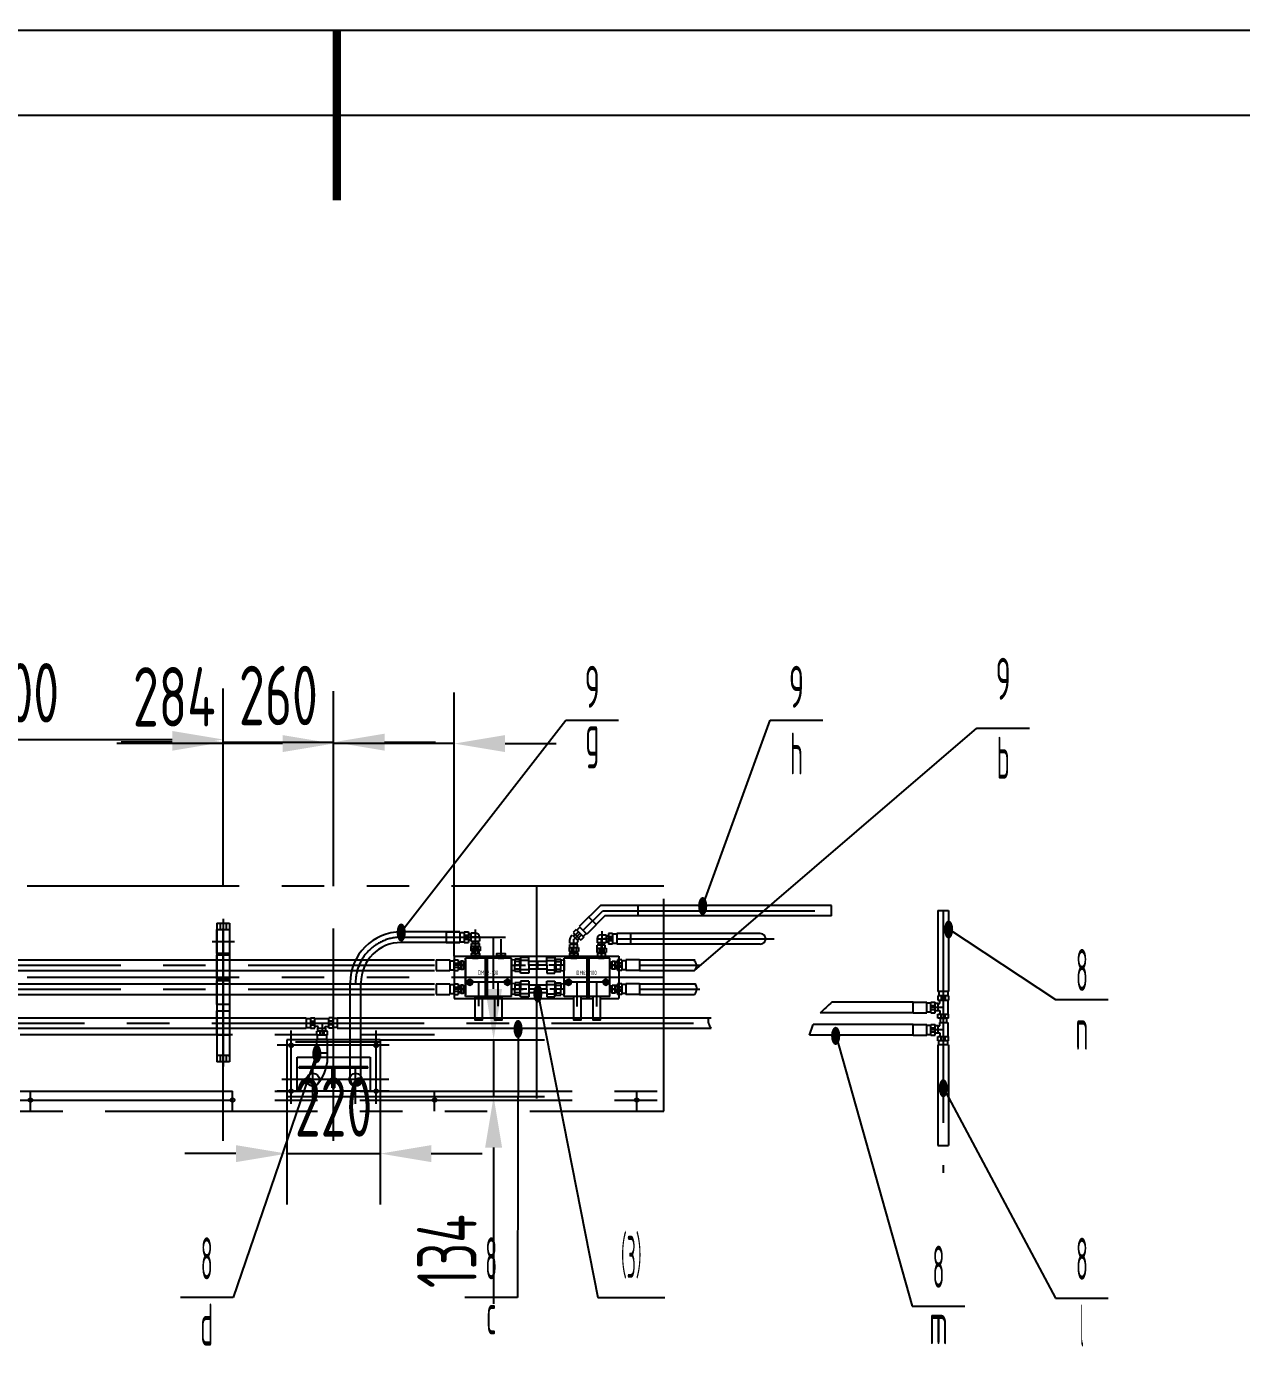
# Model space of a CAD drawing. Header units: millimetres. Extents: x -10 to 16810, y -10 to 11890.
# Drawn here: x 7669 to 10531, y 8780 to 11890 of the extents above; entities that cross this region are included whole.
import ezdxf
from ezdxf.enums import TextEntityAlignment as Align

# ---------------------------------------------------------------- set-up
doc = ezdxf.new("R2010")
doc.units = ezdxf.units.MM
doc.header["$LTSCALE"] = 400
for name, pattern in [('F', [0.75, 0.5, -0.25]), ('G', [2, 1.25, -0.25, 0.25, -0.25]), ('K', [2.5, 1.25, -0.25, 0.25, -0.25, 0.25, -0.25])]:
    doc.linetypes.add(name, pattern=pattern)
for name, color, linetype in [('01', 7, 'Continuous'), ('02', 1, 'Continuous'), ('04', 2, 'F'), ('05', 4, 'G'), ('07', 6, 'K'), ('08', 1, 'Continuous'), ('11', 3, 'Continuous')]:
    doc.layers.add(name, color=color, linetype=linetype)
doc.styles.get("Standard").update_dxf_attribs({"font": 'isocp', "width": 0.707, "bigfont": 'intecad.shx'})
doc.dimstyles.new('INTE', dxfattribs={"dimscale": 40, "dimtxt": 3.5, "dimasz": 3, "dimexe": 3, "dimexo": 0, "dimgap": 1, "dimtad": 1, "dimdsep": 46, "dimtxsty": 'Standard', "dimcen": 0, "dimclrd": 1, "dimclre": 1, "dimclrt": 3, "dimaunit": 1, "dimazin": 0, "dimtfac": 1, "dimtmove": 0, "dimatfit": 0, "dimfxl": 1, "dimarcsym": 0})
doc.dimstyles.new('副本INTE', dxfattribs={"dimscale": 40, "dimtxt": 3.5, "dimasz": 3, "dimexe": 3, "dimexo": 0, "dimgap": 1, "dimtad": 1, "dimdec": 3, "dimdsep": 46, "dimtxsty": 'Standard', "dimcen": 0, "dimclrd": 1, "dimclre": 1, "dimclrt": 3, "dimaunit": 1, "dimadec": 0, "dimazin": 0, "dimtfac": 1, "dimtdec": 3, "dimtmove": 0, "dimatfit": 3, "dimfxl": 1, "dimarcsym": 0})

# ---------------------------------------------------------------- blocks, each defined once
blk = doc.blocks.new('*U27')
at = {"layer": '01'}
for p, q in [((0, 7.1), (-6.5, 3.4)), ((-6.5, 3.4), (-6.5, 0)), ((-6.5, -3.4), (-6.5, 0)), ((6.5, 3.4), (0, 7.1)), ((6.5, 0), (6.5, 3.4)), ((6.5, 0), (6.5, -3.4)), ((0, -7.1), (-6.5, -3.4)), ((6.5, -3.4), (0, -7.1))]:
    blk.add_line(p, q, dxfattribs=at)
at = {"layer": '05'}
for p, q in [((-8.2, 0), (9, 0)), ((0, 8.7), (0, -8.3))]:
    blk.add_line(p, q, dxfattribs=at)
blk = doc.blocks.new('*U28')
at = {"layer": '01'}
for p, q in [((0, 7.1), (-6.5, 3.4)), ((-6.5, 3.4), (-6.5, 0)), ((-6.5, -3.4), (-6.5, 0)), ((6.5, 3.4), (0, 7.1)), ((6.5, 0), (6.5, 3.4)), ((6.5, 0), (6.5, -3.4)), ((0, -7.1), (-6.5, -3.4)), ((6.5, -3.4), (0, -7.1))]:
    blk.add_line(p, q, dxfattribs=at)
at = {"layer": '05'}
for p, q in [((-8.2, 0), (9, 0)), ((0, 8.7), (0, -8.3))]:
    blk.add_line(p, q, dxfattribs=at)
blk = doc.blocks.new('*D64')
at = {"layer": '08', "color": 1, "lineweight": -2}
for p, q in [((7132.4, 9935.4), (7132.4, 10330)), ((8132.4, 9935.4), (8132.4, 10330)), ((7252.4, 10210), (8012.4, 10210))]:
    blk.add_line(p, q, dxfattribs=at)
at = {"layer": '08', "color": 1}
for points in [[(7252.4, 10230), (7252.4, 10190), (7132.4, 10210)], [(8012.4, 10230), (8012.4, 10190), (8132.4, 10210)]]:
    blk.add_solid(points, dxfattribs=at)
at = {"layer": 'Defpoints', "color": 0}
for p in [(8132.4, 10210), (7132.4, 9935.4), (8132.4, 9935.4)]:
    blk.add_point(p, dxfattribs=at)
at = {"layer": '08', "color": 3, "insert": (7632.4, 10320), "char_height": 140, "attachment_point": 5}
blk.add_mtext('1000', dxfattribs=at)
blk = doc.blocks.new('*D65')
at = {"layer": '08', "color": 1, "lineweight": -2}
for p, q in [((8132.4, 9935.4), (8132.4, 10323.6)), ((8392.4, 9935.4), (8392.4, 10323.6)), ((8012.4, 10203.6), (7892.4, 10203.6)), ((8132.4, 10203.6), (8392.4, 10203.6)), ((8512.4, 10203.6), (8632.4, 10203.6))]:
    blk.add_line(p, q, dxfattribs=at)
at = {"layer": '08', "color": 1}
for points in [[(8012.4, 10223.6), (8012.4, 10183.6), (8132.4, 10203.6)], [(8512.4, 10223.6), (8512.4, 10183.6), (8392.4, 10203.6)]]:
    blk.add_solid(points, dxfattribs=at)
at = {"layer": 'Defpoints', "color": 0}
for p in [(8392.4, 10203.6), (8132.4, 9935.4), (8392.4, 9935.4)]:
    blk.add_point(p, dxfattribs=at)
at = {"layer": '08', "color": 3, "insert": (8262.4, 10313.6), "char_height": 140, "attachment_point": 5}
blk.add_mtext('260', dxfattribs=at)
blk = doc.blocks.new('*D69')
at = {"layer": '08', "color": 1, "lineweight": -2}
for p, q in [((8282.4, 9368.4), (8282.4, 9114.2)), ((8502.4, 9368.4), (8502.4, 9114.2)), ((8162.4, 9234.2), (8042.4, 9234.2)), ((8282.4, 9234.2), (8502.4, 9234.2)), ((8622.4, 9234.2), (8742.4, 9234.2))]:
    blk.add_line(p, q, dxfattribs=at)
at = {"layer": '08', "color": 1}
for points in [[(8162.4, 9254.2), (8162.4, 9214.2), (8282.4, 9234.2)], [(8622.4, 9254.2), (8622.4, 9214.2), (8502.4, 9234.2)]]:
    blk.add_solid(points, dxfattribs=at)
at = {"layer": 'Defpoints', "color": 0}
for p in [(8282.4, 9368.4), (8502.4, 9368.4), (8502.4, 9234.2)]:
    blk.add_point(p, dxfattribs=at)
at = {"layer": '08', "color": 3, "insert": (8392.4, 9344.2), "char_height": 140, "attachment_point": 5}
blk.add_mtext('220', dxfattribs=at)
blk = doc.blocks.new('*D70')
at = {"layer": '08', "color": 1, "lineweight": -2}
for p, q in [((8769.3, 9622.4), (8769.3, 9742.4)), ((8502.4, 9502.4), (8889.3, 9502.4)), ((8769.3, 9502.4), (8769.3, 9368.4)), ((8502.4, 9368.4), (8889.3, 9368.4)), ((8769.3, 9248.4), (8769.3, 8880.1))]:
    blk.add_line(p, q, dxfattribs=at)
at = {"layer": '08', "color": 1}
for points in [[(8749.3, 9622.4), (8789.3, 9622.4), (8769.3, 9502.4)], [(8749.3, 9248.4), (8789.3, 9248.4), (8769.3, 9368.4)]]:
    blk.add_solid(points, dxfattribs=at)
at = {"layer": 'Defpoints', "color": 0}
for p in [(8502.4, 9502.4), (8769.3, 9502.4), (8502.4, 9368.4)]:
    blk.add_point(p, dxfattribs=at)
at = {"layer": '08', "color": 3, "insert": (8659.3, 9004.2), "char_height": 140, "attachment_point": 5, "rotation": 90}
blk.add_mtext('134', dxfattribs=at)
blk = doc.blocks.new('*D72')
at = {"layer": '08', "color": 1, "lineweight": -2}
for p, q in [((8392.4, 9935.4), (8392.4, 10320.3)), ((8676.4, 9699.4), (8676.4, 10320.3)), ((8272.4, 10200.3), (7881.8, 10200.3)), ((8676.4, 10200.3), (8392.4, 10200.3)), ((8796.4, 10200.3), (8916.4, 10200.3))]:
    blk.add_line(p, q, dxfattribs=at)
at = {"layer": '08', "color": 1}
for points in [[(8272.4, 10220.3), (8272.4, 10180.3), (8392.4, 10200.3)], [(8796.4, 10220.3), (8796.4, 10180.3), (8676.4, 10200.3)]]:
    blk.add_solid(points, dxfattribs=at)
at = {"layer": 'Defpoints', "color": 0}
for p in [(8392.4, 10200.3), (8392.4, 9935.4), (8676.4, 9699.4)]:
    blk.add_point(p, dxfattribs=at)
at = {"layer": '08', "color": 3, "insert": (8017.1, 10310.4), "char_height": 140, "attachment_point": 5}
blk.add_mtext('284', dxfattribs=at)
blk = doc.blocks.new('*U80')
at = {"layer": '01', "const_width": 0.5}
blk.add_lwpolyline([(210, 297), (210, 287)], dxfattribs=at)
at = {"layer": '01'}
blk.add_lwpolyline([(415, 292), (25, 292)], dxfattribs=at)
at = {"layer": '02'}
blk.add_lwpolyline([(420, 297), (0, 297)], dxfattribs=at)

msp = doc.modelspace()

# ---------------------------------------------------------------- linework, layer by layer
for p, q in [((8718.4066, 9716.0299), (8718.4066, 9705.9875)), ((8734.4066, 9716.0299), (8718.4066, 9716.0299)), ((8731.8051, 9718.4379), (8721.0081, 9718.4379)), ((8729.8658, 9721.0114), (8722.9474, 9721.0114)), ((8726.4066, 9703.1584), (8726.4066, 9716.7834)), ((8734.4066, 9716.0299), (8734.4066, 9705.9875)), ((8786.7586, 9703.1584), (8786.7586, 9716.7834)), ((8950.2003, 9710.1104), (8950.2003, 9705.6875)), ((8958.2003, 9702.8584), (8958.2003, 9716.4834)), ((8966.2003, 9710.1104), (8966.2003, 9705.6875)), ((9015.1376, 9708.4373), (9015.1376, 9705.6875)), ((9023.1376, 9702.8584), (9023.1376, 9716.4834)), ((9031.1376, 9708.4373), (9031.1376, 9705.6875)), ((8685.8234, 9685.9584), (8692.0678, 9685.9584)), ((8873.3968, 9668.9584), (8873.3968, 9686.9584)), ((9060.9702, 9685.9584), (9054.7258, 9685.9584)), ((8685.8234, 9669.9584), (8692.0678, 9669.9584)), ((9060.9702, 9669.9584), (9054.7258, 9669.9584)), ((8685.8234, 9629.9584), (8692.0678, 9629.9584)), ((8685.8234, 9613.9584), (8692.0678, 9613.9584)), ((8873.3968, 9612.9584), (8873.3968, 9630.9584)), ((9060.9702, 9629.9584), (9054.7258, 9629.9584)), ((9060.9702, 9613.9584), (9054.7258, 9613.9584))]:
    msp.add_line(p, q)
for points in [[(8716.9066, 9699.7609), (8716.9066, 9705.9875), (8735.9066, 9705.9875), (8735.9066, 9699.7609)], [(8777.2586, 9699.7609), (8777.2586, 9705.9875), (8796.2586, 9705.9875), (8796.2586, 9699.7609)], [(8948.7003, 9699.4609), (8948.7003, 9705.6875), (8967.7003, 9705.6875), (8967.7003, 9699.4609)], [(9032.6376, 9699.4609), (9032.6376, 9705.6875), (9013.6376, 9705.6875), (9013.6376, 9699.4609)], [(8698.2943, 9687.4584), (8692.0678, 9687.4584), (8692.0678, 9668.4584), (8698.2943, 9668.4584)], [(8698.2943, 9687.4584), (8692.0678, 9687.4584), (8692.0678, 9668.4584), (8698.2943, 9668.4584)], [(9048.4993, 9687.4584), (9054.7258, 9687.4584), (9054.7258, 9668.4584), (9048.4993, 9668.4584)], [(9048.4993, 9687.4584), (9054.7258, 9687.4584), (9054.7258, 9668.4584), (9048.4993, 9668.4584)], [(8698.2943, 9631.4584), (8692.0678, 9631.4584), (8692.0678, 9612.4584), (8698.2943, 9612.4584)], [(8698.2943, 9631.4584), (8692.0678, 9631.4584), (8692.0678, 9612.4584), (8698.2943, 9612.4584)], [(9048.4993, 9631.4584), (9054.7258, 9631.4584), (9054.7258, 9612.4584), (9048.4993, 9612.4584)], [(9048.4993, 9631.4584), (9054.7258, 9631.4584), (9054.7258, 9612.4584), (9048.4993, 9612.4584)]]:
    msp.add_lwpolyline(points, close=True)
at = {"layer": '01'}
for p, q in [((9021.0083, 9819.0961), (8970.9282, 9769.016)), ((9564.8042, 9819.0961), (9021.0083, 9819.0961)), ((9109.4309, 9794.0961), (9109.4309, 9819.0961)), ((9815.9459, 9806.7466), (9815.9459, 9616.0075)), ((9840.9459, 9806.7466), (9840.9459, 9616.0075)), ((8972.2057, 9767.7385), (8965.1347, 9760.6674)), ((9031.3636, 9794.0961), (8988.6058, 9751.3384)), ((8993.5556, 9791.6434), (9011.2333, 9773.9658)), ((9564.8042, 9794.0961), (9031.3636, 9794.0961)), ((8689.8668, 9756.6779), (8551.6759, 9756.6779)), ((8657.8668, 9756.6779), (8689.8668, 9756.6779)), ((8657.8668, 9756.6779), (8657.8668, 9731.6779)), ((8689.8668, 9754.8711), (8699.8668, 9754.8711)), ((8699.8668, 9756.6779), (8709.8668, 9756.6779)), ((8699.8668, 9748.8836), (8709.8668, 9748.8836)), ((8699.8668, 9739.4721), (8709.8668, 9739.4721)), ((8715.4066, 9751.1779), (8709.8668, 9751.1779)), ((8715.4066, 9751.1779), (8709.8668, 9751.1779)), ((8715.4066, 9737.1779), (8709.8668, 9737.1779)), ((8715.4066, 9737.1779), (8709.8668, 9737.1779)), ((8715.4066, 9753.8019), (8715.4066, 9734.5539)), ((8726.4066, 9753.8019), (8715.4066, 9753.8019)), ((8726.4066, 9694.6584), (8726.4066, 9739.6974)), ((8736.0307, 9744.1779), (8736.0307, 9734.5539)), ((8786.7586, 9694.6584), (8786.7586, 9739.6974)), ((8948.5762, 9730.3305), (8948.5762, 9738.6104)), ((8951.395, 9745.4156), (8954.9306, 9748.9512)), ((8954.9306, 9748.9512), (8968.541, 9735.3408)), ((8963.8571, 9761.945), (8956.786, 9754.8739)), ((8956.786, 9747.0957), (8960.6751, 9750.9848)), ((8956.786, 9747.0957), (8960.6751, 9750.9848)), ((8973.0495, 9753.4597), (8958.2003, 9738.6104)), ((8958.2003, 9694.3584), (8958.2003, 9739.3974)), ((8969.3685, 9756.4336), (8962.2974, 9749.3625)), ((8966.6855, 9737.1962), (8970.5746, 9741.0853)), ((8966.6855, 9737.1962), (8970.5746, 9741.0853)), ((8976.0234, 9749.7786), (8968.9524, 9742.7076)), ((8981.5348, 9744.2673), (8974.4637, 9737.1962)), ((8987.3283, 9752.6159), (8980.2572, 9745.5448)), ((9013.5135, 9740.2373), (9013.5135, 9730.6133)), ((9023.1376, 9749.8613), (9034.1376, 9749.8613)), ((9023.1376, 9694.3584), (9023.1376, 9739.3974)), ((9034.1376, 9749.8613), (9034.1376, 9730.6133)), ((9034.1376, 9747.2373), (9039.6376, 9747.2373)), ((9034.1376, 9747.2373), (9039.6376, 9747.2373)), ((9049.6376, 9752.7373), (9039.6376, 9752.7373)), ((9049.6376, 9744.9431), (9039.6376, 9744.9431)), ((9059.6376, 9750.9305), (9049.6376, 9750.9305)), ((9397.3369, 9752.7373), (9059.6376, 9752.7373)), ((9091.6376, 9752.7373), (9091.6376, 9727.7373)), ((8689.8668, 9731.6779), (8551.6759, 9731.6779)), ((8657.8668, 9731.6779), (8689.8668, 9731.6779)), ((8689.8668, 9733.4846), (8699.8668, 9733.4846)), ((8699.8668, 9731.6779), (8709.8668, 9731.6779)), ((8715.4066, 9734.5539), (8736.0307, 9734.5539)), ((8717.3684, 9722.3779), (8717.3684, 9728.9063)), ((8717.3684, 9728.9063), (8736.0307, 9728.9063)), ((8719.6014, 9734.5539), (8719.6014, 9728.9063)), ((8721.0081, 9718.4379), (8722.9474, 9721.0114)), ((8726.4066, 9705.9875), (8726.4066, 9699.7609)), ((8731.8051, 9718.4379), (8729.8658, 9721.0114)), ((8733.2118, 9734.5539), (8733.2118, 9728.9063)), ((8736.0307, 9722.3779), (8736.0307, 9728.9063)), ((8786.7586, 9705.9875), (8786.7586, 9699.7609)), ((8948.5762, 9730.3305), (8966.0169, 9730.3305)), ((8967.2385, 9726.6389), (8948.5762, 9726.6389)), ((8948.5762, 9720.1104), (8948.5762, 9726.6389)), ((8951.395, 9730.3305), (8951.395, 9726.6389)), ((8951.395, 9729.2221), (8965.0055, 9729.2221)), ((8958.2003, 9705.6875), (8958.2003, 9699.4609)), ((8965.0055, 9730.3305), (8965.0055, 9726.6389)), ((8966.0169, 9730.3305), (8966.0169, 9730.7456)), ((8967.2385, 9720.1104), (8967.2385, 9726.6389)), ((8967.4814, 9734.2811), (8968.541, 9735.3408)), ((9034.1376, 9730.6133), (9013.5135, 9730.6133)), ((9032.1758, 9724.9657), (9013.5135, 9724.9657)), ((9013.5135, 9718.4373), (9013.5135, 9724.9657)), ((9016.3323, 9730.6133), (9016.3323, 9724.9657)), ((9023.1376, 9705.6875), (9023.1376, 9699.4609)), ((9029.9428, 9730.6133), (9029.9428, 9724.9657)), ((9032.1758, 9718.4373), (9032.1758, 9724.9657)), ((9034.1376, 9733.2373), (9039.6376, 9733.2373)), ((9034.1376, 9733.2373), (9039.6376, 9733.2373)), ((9049.6376, 9735.5315), (9039.6376, 9735.5315)), ((9049.6376, 9727.7373), (9039.6376, 9727.7373)), ((9059.6376, 9729.544), (9049.6376, 9729.544)), ((9397.3369, 9727.7373), (9059.6376, 9727.7373)), ((3390.9702, 9690.4584), (8630.3968, 9690.4584)), ((8633.8234, 9690.4584), (8665.8234, 9690.4584)), ((8633.8234, 9690.4584), (8633.8234, 9665.4584)), ((8665.8234, 9688.6517), (8675.8234, 9688.6517)), ((8675.8234, 9690.4584), (8685.8234, 9690.4584)), ((8675.8234, 9682.6642), (8685.8234, 9682.6642)), ((8676.3968, 9699.3584), (9064.3968, 9699.3584)), ((8676.3968, 9699.3584), (8676.3968, 9599.3584)), ((8692.0678, 9677.9584), (8698.2943, 9677.9584)), ((8692.0678, 9677.9584), (8698.2943, 9677.9584)), ((8698.2943, 9685.455), (8703.3968, 9684.6957)), ((8698.2943, 9685.455), (8703.3968, 9684.6957)), ((8811.3968, 9694.6584), (8703.3968, 9694.6584)), ((8703.3968, 9604.6584), (8703.3968, 9694.6584)), ((8703.3968, 9608.4584), (8703.3968, 9691.4584)), ((8703.3968, 9691.4584), (8703.3968, 9608.4584)), ((8703.3968, 9684.6957), (8703.3968, 9671.2212)), ((8703.3968, 9684.6957), (8703.3968, 9671.2212)), ((8718.9101, 9699.7609), (8719.6694, 9694.6584)), ((8719.6694, 9694.6584), (8733.1439, 9694.6584)), ((8733.9032, 9699.7609), (8733.1439, 9694.6584)), ((8779.262, 9699.7609), (8780.0213, 9694.6584)), ((8780.0213, 9694.6584), (8793.4958, 9694.6584)), ((8794.2551, 9699.7609), (8793.4958, 9694.6584)), ((8811.3968, 9604.6584), (8811.3968, 9694.6584)), ((8811.3968, 9691.1584), (8811.3968, 9608.1584)), ((8819.3968, 9690.9148), (8811.3968, 9690.1242)), ((8811.3968, 9690.1242), (8811.3968, 9665.7927)), ((8811.3968, 9678.2584), (8844.3873, 9678.2584)), ((8811.3968, 9677.9584), (8839.7286, 9677.9584)), ((8830.8198, 9692.7384), (8819.3968, 9692.7384)), ((8819.3968, 9692.7384), (8819.3968, 9677.9584)), ((8830.8198, 9686.9584), (8819.3968, 9686.9584)), ((8819.3968, 9663.1784), (8819.3968, 9677.9584)), ((8830.8198, 9677.9584), (8830.8198, 9692.7384)), ((8830.8198, 9691.4008), (8832.9191, 9691.4008)), ((8830.8198, 9677.9584), (8830.8198, 9663.1784)), ((8832.9191, 9696.6034), (8832.9191, 9677.9584)), ((8852.3968, 9696.6034), (8832.9191, 9696.6034)), ((8852.3968, 9688.9584), (8832.9191, 9688.9584)), ((8832.9191, 9659.3134), (8832.9191, 9677.9584)), ((8852.3968, 9677.9584), (8852.3968, 9696.6034)), ((8894.3968, 9686.9584), (8852.3968, 9686.9584)), ((8852.3968, 9677.9584), (8852.3968, 9659.3134)), ((8894.3968, 9677.9584), (8894.3968, 9696.6034)), ((8894.3968, 9696.6034), (8913.8745, 9696.6034)), ((8894.3968, 9688.9584), (8913.8745, 9688.9584)), ((8894.3968, 9677.9584), (8894.3968, 9659.3134)), ((8935.3968, 9677.9584), (8899.1187, 9677.9584)), ((8935.3968, 9677.9584), (8907.065, 9677.9584)), ((8913.8745, 9696.6034), (8913.8745, 9677.9584)), ((8915.9738, 9691.4008), (8913.8745, 9691.4008)), ((8913.8745, 9659.3134), (8913.8745, 9677.9584)), ((8915.9738, 9692.7384), (8927.3968, 9692.7384)), ((8915.9738, 9677.9584), (8915.9738, 9692.7384)), ((8915.9738, 9686.9584), (8927.3968, 9686.9584)), ((8915.9738, 9677.9584), (8915.9738, 9663.1784)), ((8927.3968, 9692.7384), (8927.3968, 9677.9584)), ((8927.3968, 9690.9148), (8935.3968, 9690.1242)), ((8927.3968, 9663.1784), (8927.3968, 9677.9584)), ((9043.3968, 9694.3584), (8935.3968, 9694.3584)), ((8935.3968, 9604.3584), (8935.3968, 9694.3584)), ((8935.3968, 9690.1242), (8935.3968, 9665.7927)), ((8950.7037, 9699.4609), (8951.463, 9694.3584)), ((8951.463, 9694.3584), (8964.9375, 9694.3584)), ((8965.6968, 9699.4609), (8964.9375, 9694.3584)), ((9015.641, 9699.4609), (9016.4003, 9694.3584)), ((9029.8748, 9694.3584), (9016.4003, 9694.3584)), ((9016.4003, 9694.3584), (9029.8748, 9694.3584)), ((9030.6341, 9699.4609), (9029.8748, 9694.3584)), ((9043.3968, 9604.3584), (9043.3968, 9694.3584)), ((9048.4993, 9685.455), (9043.3968, 9684.6957)), ((9048.4993, 9685.455), (9043.3968, 9684.6957)), ((9043.3968, 9684.6957), (9043.3968, 9671.2212)), ((9043.3968, 9684.6957), (9043.3968, 9671.2212)), ((9054.7258, 9677.9584), (9048.4993, 9677.9584)), ((9054.7258, 9677.9584), (9048.4993, 9677.9584)), ((9070.9702, 9690.4584), (9060.9702, 9690.4584)), ((9070.9702, 9682.6642), (9060.9702, 9682.6642)), ((9064.3968, 9699.3584), (9064.3968, 9599.3584)), ((9080.9702, 9688.6517), (9070.9702, 9688.6517)), ((9112.9702, 9690.4584), (9080.9702, 9690.4584)), ((9112.9702, 9690.4584), (9112.9702, 9665.4584)), ((9112.9702, 9690.4584), (9243.9428, 9690.4584)), ((3390.9702, 9665.4584), (8630.3968, 9665.4584)), ((8633.8234, 9665.4584), (8665.8234, 9665.4584)), ((8665.8234, 9667.2652), (8675.8234, 9667.2652)), ((8675.8234, 9673.2527), (8685.8234, 9673.2527)), ((8675.8234, 9665.4584), (8685.8234, 9665.4584)), ((8698.2943, 9670.4619), (8703.3968, 9671.2212)), ((8698.2943, 9670.4619), (8703.3968, 9671.2212)), ((8819.3968, 9665.0021), (8811.3968, 9665.7927)), ((8830.8198, 9668.9584), (8819.3968, 9668.9584)), ((8830.8198, 9663.1784), (8819.3968, 9663.1784)), ((8830.8198, 9664.8828), (8832.9191, 9664.8828)), ((8852.3968, 9666.9584), (8832.9191, 9666.9584)), ((8852.3968, 9659.3134), (8832.9191, 9659.3134)), ((8894.3968, 9668.9584), (8852.3968, 9668.9584)), ((8894.3968, 9666.9584), (8913.8745, 9666.9584)), ((8894.3968, 9659.3134), (8913.8745, 9659.3134)), ((8915.9738, 9664.8828), (8913.8745, 9664.8828)), ((8915.9738, 9668.9584), (8927.3968, 9668.9584)), ((8915.9738, 9663.1784), (8927.3968, 9663.1784)), ((8927.3968, 9665.0021), (8935.3968, 9665.7927)), ((9048.4993, 9670.4619), (9043.3968, 9671.2212)), ((9048.4993, 9670.4619), (9043.3968, 9671.2212)), ((9070.9702, 9673.2527), (9060.9702, 9673.2527)), ((9070.9702, 9665.4584), (9060.9702, 9665.4584)), ((9080.9702, 9667.2652), (9070.9702, 9667.2652)), ((9112.9702, 9665.4584), (9080.9702, 9665.4584)), ((9112.9702, 9665.4584), (9242.6524, 9665.4584)), ((3390.9702, 9634.4584), (8630.3968, 9634.4584)), ((8431.6759, 9408.6478), (8431.6759, 9636.6779)), ((8456.6759, 9408.6478), (8456.6759, 9636.6779)), ((8633.8234, 9634.4584), (8665.8234, 9634.4584)), ((8633.8234, 9634.4584), (8633.8234, 9609.4584)), ((8665.8234, 9632.6517), (8675.8234, 9632.6517)), ((8675.8234, 9634.4584), (8685.8234, 9634.4584)), ((8675.8234, 9626.6642), (8685.8234, 9626.6642)), ((8675.8234, 9617.2527), (8685.8234, 9617.2527)), ((8692.0678, 9621.9584), (8698.2943, 9621.9584)), ((8692.0678, 9621.9584), (8698.2943, 9621.9584)), ((8698.2943, 9629.455), (8703.3968, 9628.6957)), ((8698.2943, 9629.455), (8703.3968, 9628.6957)), ((8698.2943, 9614.4619), (8703.3968, 9615.2212)), ((8698.2943, 9614.4619), (8703.3968, 9615.2212)), ((8703.3968, 9628.6957), (8703.3968, 9615.2212)), ((8703.3968, 9628.6957), (8703.3968, 9615.2212)), ((8819.3968, 9634.9148), (8811.3968, 9634.1242)), ((8811.3968, 9634.1242), (8811.3968, 9609.7927)), ((8811.3968, 9622.2584), (8847.7963, 9622.2584)), ((8819.3968, 9636.7384), (8819.3968, 9621.9584)), ((8830.8198, 9636.7384), (8819.3968, 9636.7384)), ((8830.8198, 9630.9584), (8819.3968, 9630.9584)), ((8819.3968, 9607.1784), (8819.3968, 9621.9584)), ((8830.8198, 9612.9584), (8819.3968, 9612.9584)), ((8830.8198, 9621.9584), (8830.8198, 9636.7384)), ((8830.8198, 9635.4008), (8832.9191, 9635.4008)), ((8830.8198, 9621.9584), (8830.8198, 9607.1784)), ((8832.9191, 9640.6034), (8832.9191, 9621.9584)), ((8852.3968, 9640.6034), (8832.9191, 9640.6034)), ((8852.3968, 9632.9584), (8832.9191, 9632.9584)), ((8832.9191, 9603.3134), (8832.9191, 9621.9584)), ((8852.3968, 9640.6034), (8852.3968, 9603.3134)), ((8894.3968, 9630.9584), (8852.3968, 9630.9584)), ((8894.3968, 9612.9584), (8852.3968, 9612.9584)), ((8894.3968, 9621.9584), (8894.3968, 9640.6034)), ((8894.3968, 9640.6034), (8913.8745, 9640.6034)), ((8894.3968, 9632.9584), (8913.8745, 9632.9584)), ((8894.3968, 9621.9584), (8894.3968, 9603.3134)), ((8935.3968, 9621.9584), (8901.3914, 9621.9584)), ((8913.8745, 9640.6034), (8913.8745, 9621.9584)), ((8915.9738, 9635.4008), (8913.8745, 9635.4008)), ((8913.8745, 9603.3134), (8913.8745, 9621.9584)), ((8935.3968, 9621.9584), (8914.0723, 9621.9584)), ((8915.9738, 9621.9584), (8915.9738, 9636.7384)), ((8915.9738, 9636.7384), (8927.3968, 9636.7384)), ((8915.9738, 9630.9584), (8927.3968, 9630.9584)), ((8915.9738, 9621.9584), (8915.9738, 9607.1784)), ((8915.9738, 9612.9584), (8927.3968, 9612.9584)), ((8927.3968, 9636.7384), (8927.3968, 9621.9584)), ((8927.3968, 9634.9148), (8935.3968, 9634.1242)), ((8927.3968, 9607.1784), (8927.3968, 9621.9584)), ((8935.3968, 9634.1242), (8935.3968, 9609.7927)), ((9048.4993, 9629.455), (9043.3968, 9628.6957)), ((9048.4993, 9629.455), (9043.3968, 9628.6957)), ((9043.3968, 9628.6957), (9043.3968, 9615.2212)), ((9043.3968, 9628.6957), (9043.3968, 9615.2212)), ((9048.4993, 9614.4619), (9043.3968, 9615.2212)), ((9048.4993, 9614.4619), (9043.3968, 9615.2212)), ((9054.7258, 9621.9584), (9048.4993, 9621.9584)), ((9054.7258, 9621.9584), (9048.4993, 9621.9584)), ((9070.9702, 9634.4584), (9060.9702, 9634.4584)), ((9070.9702, 9626.6642), (9060.9702, 9626.6642)), ((9070.9702, 9617.2527), (9060.9702, 9617.2527)), ((9080.9702, 9632.6517), (9070.9702, 9632.6517)), ((9112.9702, 9634.4584), (9080.9702, 9634.4584)), ((9112.9702, 9634.4584), (9112.9702, 9609.4584)), ((9112.9702, 9634.4584), (9243.9428, 9634.4584)), ((9817.7526, 9616.0075), (9817.7526, 9606.0075)), ((9839.1392, 9616.0075), (9839.1392, 9606.0075)), ((3390.9702, 9609.4584), (8630.3968, 9609.4584)), ((8633.8234, 9609.4584), (8665.8234, 9609.4584)), ((8665.8234, 9611.2652), (8675.8234, 9611.2652)), ((8675.8234, 9609.4584), (8685.8234, 9609.4584)), ((8676.3968, 9599.3584), (8957.3576, 9599.3584)), ((8811.3968, 9604.6584), (8703.3968, 9604.6584)), ((8789.436, 9599.3584), (8725.3576, 9599.3584)), ((8743.436, 9599.3584), (8771.3576, 9599.3584)), ((8819.3968, 9609.0021), (8811.3968, 9609.7927)), ((8830.8198, 9607.1784), (8819.3968, 9607.1784)), ((8830.8198, 9608.8828), (8832.9191, 9608.8828)), ((8852.3968, 9610.9584), (8832.9191, 9610.9584)), ((8852.3968, 9603.3134), (8832.9191, 9603.3134)), ((8894.3968, 9610.9584), (8913.8745, 9610.9584)), ((8894.3968, 9603.3134), (8913.8745, 9603.3134)), ((8915.9738, 9608.8828), (8913.8745, 9608.8828)), ((8915.9738, 9607.1784), (8927.3968, 9607.1784)), ((8927.3968, 9609.0021), (8935.3968, 9609.7927)), ((9043.3968, 9604.3584), (8935.3968, 9604.3584)), ((8975.436, 9599.3584), (9003.3576, 9599.3584)), ((9021.436, 9599.3584), (9064.3968, 9599.3584)), ((9070.9702, 9609.4584), (9060.9702, 9609.4584)), ((9080.9702, 9611.2652), (9070.9702, 9611.2652)), ((9112.9702, 9609.4584), (9080.9702, 9609.4584)), ((9112.9702, 9609.4584), (9242.6524, 9609.4584)), ((9757.3932, 9591.1963), (9565.9509, 9591.1963)), ((9757.3932, 9591.1963), (9789.3932, 9591.1963)), ((9757.3932, 9566.1963), (9757.3932, 9591.1963)), ((9789.3932, 9589.3895), (9799.3932, 9589.3895)), ((9799.3932, 9591.1963), (9809.3932, 9591.1963)), ((9799.3932, 9583.402), (9809.3932, 9583.402)), ((9809.3932, 9588.7881), (9815.9459, 9588.7881)), ((9815.9459, 9606.0075), (9815.9459, 9596.0075)), ((9815.9459, 9596.0075), (9840.9459, 9596.0075)), ((9815.9459, 9588.7881), (9815.9459, 9570.7155)), ((9815.9459, 9588.077), (9820.1488, 9588.077)), ((9820.1488, 9588.077), (9820.1488, 9596.0075)), ((9823.7401, 9606.0075), (9823.7401, 9596.0075)), ((9833.1517, 9606.0075), (9833.1517, 9596.0075)), ((9839.05, 9596.0075), (9839.05, 9563.1119)), ((9840.9459, 9606.0075), (9840.9459, 9596.0075)), ((3637.7353, 9554.4584), (8328.1188, 9554.4584)), ((8328.1188, 9552.6517), (8338.1188, 9552.6517)), ((8338.1188, 9554.4584), (8348.1188, 9554.4584)), ((8348.1188, 9529.4584), (8348.1188, 9554.4584)), ((8348.1188, 9552.5625), (8381.0143, 9552.5625)), ((8391.0143, 9554.4584), (8381.0143, 9554.4584)), ((8381.0143, 9529.4584), (8381.0143, 9554.4584)), ((8401.0143, 9552.6517), (8391.0143, 9552.6517)), ((8401.0143, 9554.4584), (9059.1437, 9554.4584)), ((9059.1437, 9554.4584), (9132.0392, 9554.4584)), ((9132.0392, 9554.4584), (9282.0799, 9554.4584)), ((9757.3932, 9566.1963), (9538.7508, 9566.1963)), ((9757.3932, 9566.1963), (9789.3932, 9566.1963)), ((9789.3932, 9568.003), (9799.3932, 9568.003)), ((9799.3932, 9573.9905), (9809.3932, 9573.9905)), ((9799.3932, 9566.1963), (9809.3932, 9566.1963)), ((9828.4459, 9578.6963), (9801.4459, 9578.6963)), ((9815.9459, 9570.7155), (9809.3932, 9570.7155)), ((9815.9459, 9571.4578), (9820.1488, 9571.4578)), ((9815.9459, 9553.1119), (9815.9459, 9563.1119)), ((9815.9459, 9563.1119), (9840.9459, 9563.1119)), ((9820.1488, 9571.4578), (9820.1488, 9563.1119)), ((9821.8707, 9543.1119), (9821.8707, 9553.1119)), ((9823.7401, 9553.1119), (9823.7401, 9563.1119)), ((9823.7401, 9553.1119), (9833.1517, 9553.1119)), ((9833.1517, 9553.1119), (9833.1517, 9563.1119)), ((9836.6871, 9543.1119), (9836.6871, 9553.1119)), ((9840.9459, 9553.1119), (9840.9459, 9563.1119)), ((3637.7353, 9529.4584), (8328.1188, 9529.4584)), ((8328.1188, 9531.2652), (8338.1188, 9531.2652)), ((8338.1188, 9546.6642), (8348.1188, 9546.6642)), ((8338.1188, 9537.2527), (8348.1188, 9537.2527)), ((8338.1188, 9529.4584), (8348.1188, 9529.4584)), ((8356.0493, 9533.6614), (8348.1188, 9533.6614)), ((8352.93, 9512.9058), (8352.93, 9522.9058)), ((8355.3382, 9522.9058), (8355.3382, 9529.4584)), ((8355.3382, 9529.4584), (8373.4108, 9529.4584)), ((8356.0493, 9529.4584), (8356.0493, 9533.6614)), ((8360.7242, 9512.9058), (8360.7242, 9522.9058)), ((8365.43, 9541.9584), (8365.43, 9514.9584)), ((8370.1358, 9512.9058), (8370.1358, 9522.9058)), ((8372.6684, 9529.4584), (8372.6684, 9533.6614)), ((8372.6684, 9533.6614), (8381.0143, 9533.6614)), ((8373.4108, 9529.4584), (8373.4108, 9522.9058)), ((8377.93, 9512.9058), (8377.93, 9522.9058)), ((8391.0143, 9546.6642), (8381.0143, 9546.6642)), ((8391.0143, 9537.2527), (8381.0143, 9537.2527)), ((8391.0143, 9529.4584), (8381.0143, 9529.4584)), ((8401.0143, 9531.2652), (8391.0143, 9531.2652)), ((8401.0143, 9529.4584), (9059.1437, 9529.4584)), ((9059.1437, 9529.4584), (9132.0392, 9529.4584)), ((9132.0392, 9529.4584), (9282.0799, 9529.4584)), ((9757.3932, 9538.3007), (9521.5717, 9538.3007)), ((9757.3932, 9538.3007), (9789.3932, 9538.3007)), ((9757.3932, 9513.3007), (9757.3932, 9538.3007)), ((9789.3932, 9536.494), (9799.3932, 9536.494)), ((9799.3932, 9538.3007), (9809.3932, 9538.3007)), ((9799.3932, 9530.5065), (9809.3932, 9530.5065)), ((9799.3932, 9521.095), (9809.3932, 9521.095)), ((9828.4459, 9525.8007), (9801.4459, 9525.8007)), ((9809.3932, 9535.8926), (9815.9459, 9535.8926)), ((9815.9459, 9535.8926), (9815.9459, 9517.82)), ((9815.9459, 9535.1814), (9820.1488, 9535.1814)), ((9815.9459, 9518.5623), (9820.1488, 9518.5623)), ((9820.1488, 9535.1814), (9820.1488, 9543.1119)), ((9820.1488, 9543.1119), (9839.05, 9543.1119)), ((9820.1488, 9518.5623), (9820.1488, 9510.2164)), ((9839.05, 9543.1119), (9839.05, 9510.2164)), ((8502.3968, 9502.3584), (8282.3968, 9502.3584)), ((8282.3968, 9502.3584), (8282.3968, 9368.3584)), ((8352.93, 9470.9058), (8352.93, 9502.9058)), ((8354.7367, 9502.9058), (8354.7367, 9512.9058)), ((8376.1233, 9502.9058), (8376.1233, 9512.9058)), ((8377.93, 9470.9058), (8377.93, 9502.9058)), ((8502.3968, 9502.3584), (8502.3968, 9368.3584)), ((9757.3932, 9513.3007), (9512.9822, 9513.3007)), ((9757.3932, 9513.3007), (9789.3932, 9513.3007)), ((9789.3932, 9515.1075), (9799.3932, 9515.1075)), ((9799.3932, 9513.3007), (9809.3932, 9513.3007)), ((9815.9459, 9517.82), (9809.3932, 9517.82)), ((9815.9459, 9510.2164), (9840.9459, 9510.2164)), ((9815.9459, 9500.2164), (9815.9459, 9510.2164)), ((9815.9459, 9510.2164), (9840.9459, 9510.2164)), ((9815.9459, 9490.2164), (9815.9459, 9252.9593)), ((9817.7526, 9490.2164), (9817.7526, 9500.2164)), ((9823.7401, 9500.2164), (9823.7401, 9510.2164)), ((9833.1517, 9500.2164), (9833.1517, 9510.2164)), ((9839.1392, 9490.2164), (9839.1392, 9500.2164)), ((9840.9459, 9500.2164), (9840.9459, 9510.2164)), ((9840.9459, 9490.2164), (9840.9459, 9252.9593)), ((8377.93, 9470.9058), (8352.93, 9470.9058)), ((8502.3968, 9368.3584), (8282.3968, 9368.3584))]:
    msp.add_line(p, q, dxfattribs=at)
at = {"layer": '01', "color": 7, "linetype": 'Continuous'}
for p, q in [((8117.3968, 9777.4584), (8117.3968, 9450.4584)), ((8117.3968, 9777.4584), (8147.3968, 9777.4584)), ((8125.3968, 9777.4584), (8125.3968, 9762.4584)), ((8132.3968, 9787.1447), (8132.3968, 9439.3823)), ((8139.3968, 9777.4584), (8139.3968, 9762.4584)), ((8147.3968, 9777.4584), (8147.3968, 9450.4584)), ((8970.9282, 9769.016), (8988.6058, 9751.3384)), ((8117.3968, 9705.4584), (8117.3968, 9762.4584)), ((8117.3968, 9762.4584), (8147.3968, 9762.4584)), ((8147.3968, 9762.4584), (8147.3968, 9705.4584)), ((8689.8668, 9756.6779), (8689.8668, 9731.6779)), ((8699.8668, 9756.6779), (8699.8668, 9731.6779)), ((8709.8668, 9756.6779), (8709.8668, 9731.6779)), ((8956.786, 9754.8739), (8974.4637, 9737.1962)), ((8963.8571, 9761.945), (8981.5348, 9744.2673)), ((9039.6376, 9752.7373), (9039.6376, 9727.7373)), ((9049.6376, 9752.7373), (9049.6376, 9727.7373)), ((9059.6376, 9752.7373), (9059.6376, 9727.7373)), ((8106.4991, 9733.9584), (8158.8602, 9733.9584)), ((8147.3968, 9705.4584), (8117.3968, 9705.4584)), ((8737.3763, 9722.3779), (8715.437, 9722.3779)), ((8715.437, 9722.3779), (8715.437, 9712.3779)), ((8737.3763, 9712.3779), (8715.437, 9712.3779)), ((8720.9218, 9722.3779), (8720.9218, 9712.3779)), ((8721.0081, 9718.4379), (8721.0081, 9716.0299)), ((8731.8051, 9718.4379), (8731.8051, 9716.0299)), ((8731.8051, 9718.4379), (8731.8051, 9716.0299)), ((8731.8915, 9722.3779), (8731.8915, 9712.3779)), ((8737.3763, 9722.3779), (8737.3763, 9712.3779)), ((8947.2306, 9720.1104), (8969.1699, 9720.1104)), ((8947.2306, 9720.1104), (8947.2306, 9710.1104)), ((8947.2306, 9710.1104), (8969.1699, 9710.1104)), ((8952.7154, 9720.1104), (8952.7154, 9710.1104)), ((8963.6851, 9720.1104), (8963.6851, 9710.1104)), ((8969.1699, 9720.1104), (8969.1699, 9710.1104)), ((9012.1679, 9718.4373), (9034.1072, 9718.4373)), ((9012.1679, 9718.4373), (9012.1679, 9708.4373)), ((9012.1679, 9708.4373), (9034.1072, 9708.4373)), ((9017.6527, 9718.4373), (9017.6527, 9708.4373)), ((9028.6224, 9718.4373), (9028.6224, 9708.4373)), ((9034.1072, 9718.4373), (9034.1072, 9708.4373)), ((8117.3968, 9645.4584), (8117.3968, 9702.4584)), ((8117.3968, 9702.4584), (8147.3968, 9702.4584)), ((8147.3968, 9702.4584), (8147.3968, 9645.4584)), ((8665.8234, 9690.4584), (8665.8234, 9665.4584)), ((8675.8234, 9690.4584), (8675.8234, 9665.4584)), ((8685.8234, 9690.4584), (8685.8234, 9665.4584)), ((9060.9702, 9690.4584), (9060.9702, 9665.4584)), ((9070.9702, 9690.4584), (9070.9702, 9665.4584)), ((9080.9702, 9690.4584), (9080.9702, 9665.4584)), ((8147.3968, 9645.4584), (8117.3968, 9645.4584)), ((8117.3968, 9585.4584), (8117.3968, 9642.4584)), ((8117.3968, 9642.4584), (8147.3968, 9642.4584)), ((8147.3968, 9642.4584), (8147.3968, 9585.4584)), ((8665.8234, 9634.4584), (8665.8234, 9609.4584)), ((8675.8234, 9634.4584), (8675.8234, 9609.4584)), ((8685.8234, 9634.4584), (8685.8234, 9609.4584)), ((9060.9702, 9634.4584), (9060.9702, 9609.4584)), ((9070.9702, 9634.4584), (9070.9702, 9609.4584)), ((9080.9702, 9634.4584), (9080.9702, 9609.4584)), ((9840.9459, 9616.0075), (9815.9459, 9616.0075)), ((8147.3968, 9585.4584), (8117.3968, 9585.4584)), ((9789.3932, 9566.1963), (9789.3932, 9591.1963)), ((9799.3932, 9566.1963), (9799.3932, 9591.1963)), ((9809.3932, 9566.1963), (9809.3932, 9591.1963)), ((9840.9459, 9606.0075), (9815.9459, 9606.0075)), ((8117.3968, 9513.4584), (8117.3968, 9570.4584)), ((8117.3968, 9570.4584), (8147.3968, 9570.4584)), ((8147.3968, 9570.4584), (8147.3968, 9513.4584)), ((8328.1188, 9554.4584), (8328.1188, 9529.4584)), ((8338.1188, 9554.4584), (8338.1188, 9529.4584)), ((8391.0143, 9554.4584), (8391.0143, 9529.4584)), ((8401.0143, 9554.4584), (8401.0143, 9529.4584)), ((9840.9459, 9553.1119), (9815.9459, 9553.1119)), ((8377.93, 9522.9058), (8352.93, 9522.9058)), ((9789.3932, 9513.3007), (9789.3932, 9538.3007)), ((9799.3932, 9513.3007), (9799.3932, 9538.3007)), ((9809.3932, 9513.3007), (9809.3932, 9538.3007)), ((8147.3968, 9513.4584), (8117.3968, 9513.4584)), ((8377.93, 9512.9058), (8352.93, 9512.9058)), ((8377.93, 9502.9058), (8352.93, 9502.9058)), ((9840.9459, 9500.2164), (9815.9459, 9500.2164)), ((9840.9459, 9490.2164), (9815.9459, 9490.2164)), ((8147.3968, 9465.4584), (8117.3968, 9465.4584)), ((8117.3968, 9465.4584), (8117.3968, 9462.4584)), ((8125.3968, 9465.4584), (8125.3968, 9450.4584)), ((8139.3968, 9465.4584), (8139.3968, 9450.4584)), ((8147.3968, 9462.4584), (8147.3968, 9465.4584)), ((8147.3968, 9450.4584), (8117.3968, 9450.4584))]:
    msp.add_line(p, q, dxfattribs=at)
at = {"layer": '01'}
for points in [[(8743.436, 9604.6584), (8725.3576, 9604.6584), (8725.3576, 9549.6584), (8743.436, 9549.6584)], [(8789.436, 9604.6584), (8771.3576, 9604.6584), (8771.3576, 9549.6584), (8789.436, 9549.6584)], [(8975.436, 9604.3584), (8957.3576, 9604.3584), (8957.3576, 9549.3584), (8975.436, 9549.3584)], [(9021.436, 9604.3584), (9003.3576, 9604.3584), (9003.3576, 9549.3584), (9021.436, 9549.3584)]]:
    msp.add_lwpolyline(points, close=True, dxfattribs=at)
for centre, radius in [((8713.3968, 9638.2584), 4.3), ((8801.3968, 9638.2584), 4.3), ((8713.0347, 9637.7762), 4.3), ((8713.0347, 9637.7762), 4.3), ((8713.3968, 9637.9584), 4.3), ((8801.3968, 9637.9584), 4.3), ((8801.3968, 9637.9584), 4.3), ((8945.0347, 9637.7762), 4.3), ((8945.0347, 9637.7762), 4.3), ((8945.3968, 9637.9584), 4.3), ((9033.3968, 9637.9584), 4.3), ((9033.3968, 9637.9584), 4.3), ((8292.3968, 9489.3584), 4.5), ((8492.3968, 9489.3584), 4.5), ((8343.8968, 9408.6478), 15), ((8444.1759, 9408.6478), 15), ((8292.3968, 9381.3584), 4.5), ((8492.3968, 9381.3584), 4.5)]:
    msp.add_circle(centre, radius, dxfattribs=at)
for centre, radius, start, end in [((8551.6759, 9636.6779), 120, 90, 180), ((8726.4066, 9744.1779), 9.624, 0, 90), ((8958.2003, 9738.6104), 9.624, 135, 180), ((9023.1376, 9740.2373), 9.624, 90, 180), ((8551.6759, 9636.6779), 95, 90, 180), ((8971.0169, 9730.7456), 5, 135, 180), ((8287.2471, 9466.0779), 65.8601, 312.7292806, 4.2038492), ((8280.9619, 9461.9929), 97.3769, 318.4810608, 5.2516086), ((8343.8968, 9408.6478), 15, 126.3316652, 327.7484557), ((8444.1759, 9408.6478), 15, 146.4426902, 33.5573098), ((8444.1759, 9408.6478), 12.5, 180, 0)]:
    msp.add_arc(centre, radius, start, end, dxfattribs=at)
at = {"layer": '02'}
for p, q in [((8551.6759, 9756.6779), (8939.7449, 10255.163)), ((8939.7449, 10255.163), (9063.7449, 10255.163)), ((9242.6524, 9665.4584), (9907.4719, 10236.2908)), ((9261.7287, 9819.0961), (9420.6383, 10255.163)), ((9420.6383, 10255.163), (9544.6383, 10255.163)), ((9907.4719, 10236.2908), (10031.4719, 10236.2908)), ((9564.8042, 9794.0961), (9564.8042, 9819.0961)), ((9815.9459, 9806.7466), (9840.9459, 9806.7466)), ((8709.8668, 9750.1779), (8715.4066, 9750.1779)), ((8709.8668, 9738.1779), (8715.4066, 9738.1779)), ((8961.3822, 9750.2777), (8957.4932, 9746.3886)), ((8969.8675, 9741.7924), (8965.9784, 9737.9033)), ((9039.6376, 9746.2373), (9034.1376, 9746.2373)), ((9840.9459, 9763.8656), (10093.0982, 9597.4077)), ((9039.6376, 9734.2373), (9034.1376, 9734.2373)), ((8873.3968, 9612.9584), (9014.7387, 8894.9458)), ((10093.0982, 9597.4077), (10217.0982, 9597.4077)), ((8826.9577, 9529.4584), (8825.7593, 8894.9458)), ((9512.9822, 9513.3007), (9521.5717, 9538.3007)), ((9574.9701, 9513.3007), (9755.1957, 8875.1421)), ((8352.93, 9470.9058), (8155.6471, 8894.9458)), ((9828.4459, 9390.0539), (10093.0982, 8894.0226)), ((9815.9459, 9252.9593), (9840.9459, 9252.9593)), ((8155.6471, 8894.9458), (8031.6471, 8894.9458)), ((8825.7593, 8894.9458), (8701.7593, 8894.9458)), ((9014.7387, 8894.9458), (9172.4164, 8894.9458)), ((9755.1957, 8875.1421), (9879.1957, 8875.1421)), ((10093.0982, 8894.0226), (10217.0982, 8894.0226))]:
    msp.add_line(p, q, dxfattribs=at)
at = {"layer": '02', "color": 1, "linetype": 'Continuous'}
for p, q in [((8721.0081, 9716.0299), (8721.0081, 9705.9875)), ((8731.8051, 9716.0299), (8731.8051, 9705.9875)), ((8952.8017, 9710.1104), (8952.8017, 9705.6875)), ((8963.5988, 9710.1104), (8963.5988, 9705.6875)), ((9017.739, 9708.4373), (9017.739, 9705.6875)), ((9028.5361, 9708.4373), (9028.5361, 9705.6875)), ((8685.8234, 9683.3569), (8692.0678, 9683.3569)), ((9060.9702, 9683.3569), (9054.7258, 9683.3569)), ((8685.8234, 9672.5599), (8692.0678, 9672.5599)), ((9060.9702, 9672.5599), (9054.7258, 9672.5599)), ((8685.8234, 9627.3569), (8692.0678, 9627.3569)), ((8685.8234, 9616.5599), (8692.0678, 9616.5599)), ((9060.9702, 9627.3569), (9054.7258, 9627.3569)), ((9060.9702, 9616.5599), (9054.7258, 9616.5599))]:
    msp.add_line(p, q, dxfattribs=at)
at = {"layer": '02'}
for centre, radius, start, end in [((9397.5608, 9740.2373), 12.502, 268.9737353, 91.0262647), ((9231.9924, 9676.7813), 15.5513, 313.2728209, 61.5802378), ((9228.6229, 9622.7159), 19.3025, 316.6205908, 37.4698646), ((10590.3322, 8449.3647), 1533.9936, 131.8965065, 133.2764208), ((9304.3028, 9549.5908), 29.9861, 170.6577865, 222.1742951)]:
    msp.add_arc(centre, radius, start, end, dxfattribs=at)
at = {"layer": '04', "color": 2, "linetype": 'F'}
for p, q in [((8749.9677, 9599.3584), (8749.9677, 9694.3584)), ((8754.9677, 9599.3584), (8754.9677, 9694.3584)), ((8989.3968, 9599.3584), (8989.3968, 9694.3584)), ((8994.3968, 9599.3584), (8994.3968, 9694.3584)), ((8502.3968, 9496.6158), (8282.3968, 9496.6158)), ((8473.3968, 9438.3584), (8311.3968, 9438.3584)), ((8311.3968, 9435.3584), (8311.3968, 9438.3584)), ((8473.3968, 9435.3584), (8311.3968, 9435.3584)), ((8389.3968, 9389.3584), (8389.3968, 9435.3584)), ((8395.3968, 9389.3584), (8395.3968, 9435.3584)), ((8473.3968, 9435.3584), (8473.3968, 9438.3584)), ((8395.3968, 9389.3584), (8389.3968, 9389.3584))]:
    msp.add_line(p, q, dxfattribs=at)
at = {"layer": '05', "color": 4, "linetype": 'G'}
for p, q in [((8132.3968, 9264.6347), (8132.3968, 9935.4221)), ((8392.3968, 9264.6347), (8392.3968, 9935.4221)), ((9828.4459, 9806.7466), (9828.4459, 9188.9965)), ((8551.6759, 9744.1779), (8797.2399, 9744.1779)), ((8699.4066, 9744.1779), (8720.4066, 9744.1779)), ((8737.3763, 9744.1779), (8715.437, 9744.1779)), ((8726.4066, 9712.3779), (8726.4066, 9762.6345)), ((9012.1679, 9740.2373), (9034.1072, 9740.2373)), ((9025.2822, 9708.4373), (9025.2822, 9758.6939)), ((9050.1376, 9740.2373), (9029.1376, 9740.2373)), ((8726.4066, 9703.1584), (8726.4066, 9716.7834)), ((8786.7586, 9703.1584), (8786.7586, 9716.7834)), ((8958.2003, 9702.8584), (8958.2003, 9716.4834)), ((9023.1376, 9694.3584), (9023.1376, 9716.4834)), ((9023.1376, 9702.8584), (9023.1376, 9716.4834)), ((3390.9702, 9677.9584), (8630.3968, 9677.9584)), ((8703.3968, 9677.9584), (8675.7306, 9677.9584)), ((8811.3968, 9677.9584), (8839.0631, 9677.9584)), ((8894.3968, 9677.9584), (8852.3968, 9677.9584)), ((8935.3968, 9677.9584), (8907.7306, 9677.9584)), ((9043.3968, 9677.9584), (9071.0631, 9677.9584)), ((9112.9702, 9677.9584), (9255.1016, 9677.9584)), ((9064.3968, 9649.3584), (8676.3968, 9649.3584)), ((3390.9702, 9621.9584), (8630.3968, 9621.9584)), ((8703.3968, 9621.9584), (8675.7306, 9621.9584)), ((8811.3968, 9638.2584), (8703.3968, 9638.2584)), ((8811.3968, 9637.9584), (8703.3968, 9637.9584)), ((8734.3968, 9581.4945), (8734.3968, 9638.2584)), ((8780.3968, 9581.4945), (8780.3968, 9638.2584)), ((8811.3968, 9621.9584), (8839.0631, 9621.9584)), ((8894.3968, 9621.9584), (8852.3968, 9621.9584)), ((8935.3968, 9621.9584), (8907.7306, 9621.9584)), ((9043.3968, 9637.9584), (8935.3968, 9637.9584)), ((8966.3968, 9581.1945), (8966.3968, 9637.9584)), ((9012.3968, 9581.1945), (9012.3968, 9637.9584)), ((9043.3968, 9621.9584), (9071.0631, 9621.9584)), ((9112.9702, 9621.9584), (9255.1016, 9621.9584)), ((2505.7368, 9541.9584), (9240.0652, 9541.9584)), ((8292.3968, 9351.7261), (8292.3968, 9524.5893)), ((8392.3968, 9357.7448), (8392.3968, 9521.1711)), ((8492.3968, 9351.7261), (8492.3968, 9524.5893)), ((2854.3968, 9514.9584), (8630.3968, 9514.9584)), ((8523.4393, 9489.3584), (8259.3478, 9489.3584)), ((8343.8968, 9351.7261), (8343.8968, 9438.3584)), ((8444.1759, 9351.7261), (8444.1759, 9438.3584)), ((8522.3888, 9408.6478), (8270.8702, 9408.6478)), ((2854.3968, 9381.3584), (9170.3968, 9381.3584)), ((7678.3968, 9334.3584), (7678.3968, 9381.3584)), ((8154.3968, 9334.3584), (8154.3968, 9381.3584)), ((8523.4393, 9381.3584), (8259.3478, 9381.3584)), ((8630.3968, 9334.3584), (8630.3968, 9381.3584)), ((9106.3968, 9334.3584), (9106.3968, 9381.3584)), ((2854.3968, 9360.3584), (9170.3968, 9360.3584))]:
    msp.add_line(p, q, dxfattribs=at)
at = {"layer": '05'}
for p, q in [((8979.767, 9760.1772), (9026.186, 9806.5961)), ((9026.186, 9806.5961), (9597.285, 9806.5961)), ((9059.6376, 9740.2373), (9429.8177, 9740.2373)), ((8831.8715, 9677.9584), (8818.3451, 9677.9584)), ((8831.8715, 9621.9584), (8818.3451, 9621.9584))]:
    msp.add_line(p, q, dxfattribs=at)
at = {"layer": '05', "color": 4, "linetype": 'G'}
msp.add_arc((8551.6759, 9636.6779), 107.5, 90, 180, dxfattribs=at)
at = {"layer": '07', "color": 6, "linetype": 'K'}
for p, q in [((9170.3968, 9864.3584), (2854.3968, 9864.3584)), ((8870.3968, 9864.3584), (8870.3968, 9334.3584)), ((9170.3968, 9334.3584), (9170.3968, 9864.3584)), ((9170.3968, 9649.3584), (2618.1672, 9649.3584)), ((2854.3968, 9334.3584), (9170.3968, 9334.3584))]:
    msp.add_line(p, q, dxfattribs=at)
at = {"layer": '07'}
msp.add_lwpolyline([(8478.3968, 9381.3584), (8306.3968, 9381.3584), (8306.3968, 9461.3584), (8478.3968, 9461.3584)], close=True, dxfattribs=at)
at = {"layer": '07', "color": 6, "linetype": 'K'}
for centre in [(7678.3968, 9360.3584), (8154.3968, 9360.3584), (8630.3968, 9360.3584), (9106.3968, 9360.3584)]:
    msp.add_circle(centre, 4.5, dxfattribs=at)

# ---------------------------------------------------------------- block references
at = {"rotation": 180}
for name, p in [('*U28', (8713.3968, 9637.9584)), ('*U28', (8801.7589, 9638.1407)), ('*U27', (8945.3968, 9637.9584)), ('*U27', (9033.7589, 9638.1407))]:
    msp.add_blockref(name, p, dxfattribs=at)
at = {"layer": '02', "xscale": 40, "yscale": 40, "zscale": 40}
msp.add_blockref('*U80', (0, 0), dxfattribs=at)

# ---------------------------------------------------------------- texts
at = {"char_height": 10.5, "width": 48.512, "attachment_point": 9}
for insert in [(8780.2251, 9655.2124), (9012.2251, 9654.9124)]:
    msp.add_mtext('DM62-100', dxfattribs=dict(at, insert=insert))
at = {"layer": '02', "width": 0.605172}
for p, p2 in [((9249.7287, 9795.3355), (9273.7287, 9795.3355)), ((8539.6759, 9732.9172), (8563.6759, 9732.9172)), ((9828.9459, 9740.1049), (9852.9459, 9740.1049)), ((8861.3968, 9589.1978), (8885.3968, 9589.1978)), ((8814.9577, 9505.6978), (8838.9577, 9505.6978)), ((9562.9701, 9489.5401), (9586.9701, 9489.5401)), ((8340.93, 9447.1451), (8364.93, 9447.1451)), ((9816.4459, 9366.2933), (9840.4459, 9366.2933))]:
    msp.add_text('●', height=40, dxfattribs=at).set_placement(p, p2, align=Align.FIT)
at = {"layer": '11'}
for s, height, width, p, p2 in [('9', 98.9949, 0.579528, (9951.6414, 10303.4285), (9987.3025, 10303.4285)), ('9', 98.9949, 0.579528, (8983.9144, 10284.5562), (9019.5755, 10284.5562)), ('9', 98.9949, 0.579528, (9464.8077, 10284.5562), (9500.4688, 10284.5562)), ('g', 98.9949, 0.569812, (8985.2104, 10171.6626), (9018.2795, 10171.6626)), ('h', 98.9949, 0.526103, (9467.372, 10127.0823), (9497.9045, 10127.0823)), ('b', 98.9949, 0.526103, (9954.2057, 10117.2958), (9984.7382, 10117.2958)), ('8', 98.9949, 0.514182, (10141.1004, 9617.4077), (10169.0961, 9617.4077)), ('n', 98.9949, 0.526103, (10139.832, 9478.4127), (10170.3645, 9478.4127)), ('（3）', 98.99495, 0.387032, (9046.2743, 8941.3029), (9140.8809, 8941.3029)), ('8', 98.9949, 0.514182, (8079.6492, 8937.9215), (8107.645, 8937.9215)), ('8', 98.9949, 0.514182, (8749.7615, 8937.9215), (8777.7572, 8937.9215)), ('8', 98.9949, 0.514182, (10141.1004, 8936.9984), (10169.0961, 8936.9984)), ('8', 98.9949, 0.514182, (9803.1978, 8918.1179), (9831.1936, 8918.1179)), ('d', 98.9949, 0.560771, (8078.3809, 8782.0112), (8108.9133, 8782.0112)), ('c', 98.9949, 0.528276, (8751.9926, 8808.1218), (8775.5261, 8808.1218)), ('l', 98.9949, 0.34137, (10150.874, 8779.5503), (10159.3225, 8779.5503)), ('m', 98.9949, 0.572118, (9794.9305, 8784.7301), (9839.4609, 8784.7301))]:
    msp.add_text(s, height=height, dxfattribs=dict(at, width=width)).set_placement(p, p2, align=Align.FIT)

# ---------------------------------------------------------------- dimensions: what is measured, and where the dimension line sits
at = {"layer": '08'}
for base, p1, p2, dimstyle, picture, middle in [((8132.3968, 10210.0402), (7132.3968, 9935.4221), (8132.3968, 9935.4221), 'INTE', '*D64', (7632.3968, 10210.0402)), ((8392.3968, 10203.6051), (8132.3968, 9935.4221), (8392.3968, 9935.4221), 'INTE', '*D65', (8262.3968, 10203.6051)), ((8502.3968, 9234.2032), (8282.3968, 9368.3584), (8502.3968, 9368.3584), '副本INTE', '*D69', (8392.3968, 9234.2032))]:
    dim = msp.add_linear_dim(base=base, p1=p1, p2=p2, dimstyle=dimstyle, dxfattribs=at)
    dim.commit()
    dim.dimension.update_dxf_attribs({"geometry": picture, "text_midpoint": middle, "dimtype": 160})
dim = msp.add_linear_dim(base=(8392.3968, 10200.3414), p1=(8676.3968, 9699.3584), p2=(8392.3968, 9935.4221), dimstyle='INTE', dxfattribs=at)
dim.commit()
dim.dimension.update_dxf_attribs({"geometry": '*D72', "text_midpoint": (8017.1091, 10310.3552)})
dim = msp.add_linear_dim(base=(8769.3273, 9502.3584), p1=(8502.3968, 9368.3584), p2=(8502.3968, 9502.3584), angle=270, dimstyle='副本INTE', dxfattribs=at)
dim.commit()
dim.dimension.update_dxf_attribs({"geometry": '*D70', "text_midpoint": (8769.3273, 9004.2254), "dimtype": 160})

doc.saveas('drawing.dxf')
